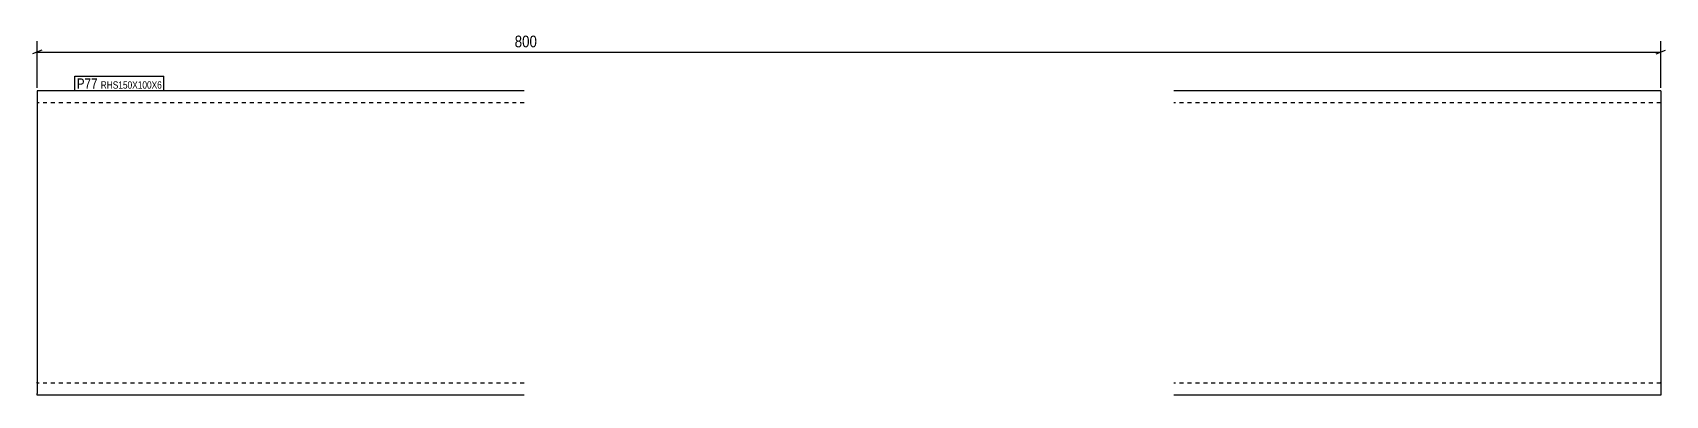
# Model space of a CAD drawing. Header units: millimetres. Extents: x 4 to 809, y 4 to 183.
import ezdxf

# ---------------------------------------------------------------- set-up
doc = ezdxf.new("R2010")
doc.units = ezdxf.units.MM
doc.linetypes.add('DXK_LINE_DOT2', pattern=[3.9198, 1.9599, -1.9599])
for name, color, linetype in [('MÅLSÆTNING', 7, 'Continuous'), ('STÅL', 7, 'Continuous'), ('TEKST', 7, 'Continuous')]:
    doc.layers.add(name, color=color, linetype=linetype)
doc.styles.add('Arial Narrow', font='ARIALN.TTF', dxfattribs={"height": 0.2})

msp = doc.modelspace()

# ---------------------------------------------------------------- linework, layer by layer
at = {"layer": 'MÅLSÆTNING', "color": 7, "linetype": 'Continuous'}
for p, q in [((6.75, 156), (6.75, 178.91)), ((806.75, 156), (806.75, 178.91)), ((9, 174.48), (4.5, 172.68)), ((6.75, 173.58), (806.75, 173.58)), ((804.5, 172.68), (809, 174.48))]:
    msp.add_line(p, q, dxfattribs=at)
at = {"layer": 'STÅL', "color": 2, "linetype": 'Continuous'}
for p, q in [((246.75, 154.5), (6.75, 154.5)), ((6.75, 154.5), (6.75, 5.41)), ((806.75, 154.5), (566.75, 154.5)), ((806.75, 154.5), (806.75, 4.5)), ((6.75, 4.5), (6.75, 5.41)), ((246.75, 4.5), (6.75, 4.5)), ((806.75, 4.5), (566.75, 4.5))]:
    msp.add_line(p, q, dxfattribs=at)
at = {"layer": 'STÅL', "color": 7, "linetype": 'DXK_LINE_DOT2'}
for p, q in [((246.75, 148.5), (6.75, 148.5)), ((806.75, 148.5), (566.75, 148.5)), ((6.75, 10.5), (6.75, 10.96)), ((246.75, 10.5), (6.75, 10.5)), ((806.75, 10.5), (566.75, 10.5)), ((806.75, 10.5), (806.75, 10.96))]:
    msp.add_line(p, q, dxfattribs=at)

# ---------------------------------------------------------------- next in the draw order: wipeouts: each hides what was drawn before it
at = {"color": 0}
for points, layer in [([(572.68, 174.71), (572.68, 183.11), (240.82, 183.11), (240.82, 174.71)], 'MÅLSÆTNING'), ([(36.48, 155.55), (36.48, 160.8), (26.25, 160.8), (26.25, 155.55)], 'TEKST')]:
    msp.add_wipeout(points, dxfattribs=at).dxf.layer = layer

# ---------------------------------------------------------------- next in the draw order: texts
at = {"layer": 'MÅLSÆTNING', "color": 3, "style": 'Arial Narrow'}
msp.add_text('800', height=5.727, dxfattribs=at).set_placement((242.02, 175.91))

# ---------------------------------------------------------------- next in the draw order: wipeouts: each hides what was drawn before it
at = {"color": 0}
msp.add_wipeout([(36.48, 155.55), (36.48, 160.8), (26.25, 160.8), (26.25, 155.55)], dxfattribs=at).dxf.layer = 'TEKST'

# ---------------------------------------------------------------- next in the draw order: linework, layer by layer
at = {"layer": 'TEKST', "color": 7, "linetype": 'Continuous'}
msp.add_line((25.35, 154.65), (25.35, 161.7), dxfattribs=at)

# ---------------------------------------------------------------- next in the draw order: wipeouts: each hides what was drawn before it
at = {"color": 0}
msp.add_wipeout([(68.2, 155.55), (68.2, 159.3), (38.06, 159.3), (38.06, 155.55)], dxfattribs=at).dxf.layer = 'TEKST'

# ---------------------------------------------------------------- next in the draw order: wipeouts: each hides what was drawn before it
msp.add_wipeout([(68.2, 155.55), (68.2, 159.3), (38.06, 159.3), (38.06, 155.55)], dxfattribs=at).dxf.layer = 'TEKST'

# ---------------------------------------------------------------- next in the draw order: linework, layer by layer
at = {"layer": 'TEKST', "color": 7, "linetype": 'Continuous'}
for p, q in [((25.35, 161.7), (69.1, 161.7)), ((69.1, 154.65), (69.1, 161.7)), ((25.35, 154.65), (69.1, 154.65))]:
    msp.add_line(p, q, dxfattribs=at)

# ---------------------------------------------------------------- next in the draw order: texts
at = {"layer": 'TEKST', "color": 3, "style": 'Arial Narrow'}
for s, height, p in [('P77', 5.011, (26.25, 155.55)), ('RHS150X100X6', 3.5791, (38.06, 155.55))]:
    msp.add_text(s, height=height, dxfattribs=at).set_placement(p)

doc.saveas('drawing.dxf')
